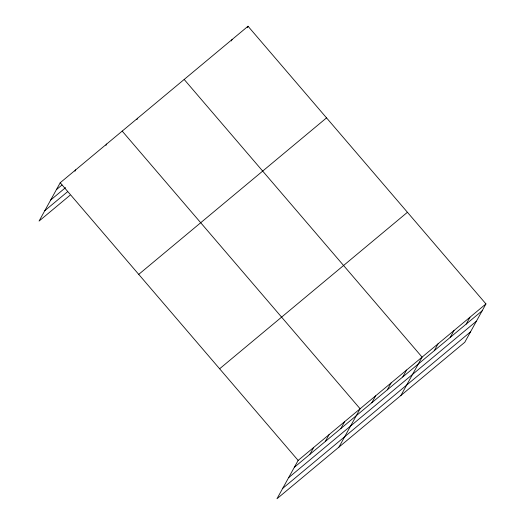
<?xml version="1.0" encoding="UTF-8"?>
<svg xmlns="http://www.w3.org/2000/svg" width="525" height="525" viewBox="0 0 525 525"><rect width="100%" height="100%" fill="white"/><g stroke="black" fill="none" stroke-linecap="round" stroke-linejoin="round"><path stroke-width="0.79" d="M485.947 303.916L298.134 460.412L276.97 498.75L464.783 342.254L485.947 303.916L248.03 26.25L60.218 182.746L39.053 221.084L70.042 195.261M74.95 171.216L75.712 169.831M105.945 145.392L106.706 144.014M136.933 119.569L137.694 118.191M231.308 40.93L232.07 39.552M247.268 27.628L248.03 26.25M309.822 454.401L313.628 447.497M325.316 441.486L329.123 434.588M340.81 428.577L344.617 421.68M338.947 447.11L360.111 408.765L122.2 131.099M371.798 402.754L375.605 395.857M387.292 389.845L391.099 382.948M402.787 376.93L406.593 370.033M400.923 395.463L422.087 357.125L184.177 79.459M434.247 350.72L438.053 343.822M450.207 337.417L454.013 330.52M466.174 324.115L469.98 317.218M56.411 189.643L61.989 184.997M50.682 200.018L65.559 187.622M44.782 210.709L67.712 191.599M138.731 274.372L326.543 117.882M219.621 368.78L407.433 212.284M294.322 467.309L482.134 310.813M288.599 477.684L476.411 321.188M282.693 488.375L470.505 331.879M60.218 182.746L298.134 460.412"/></g></svg>
